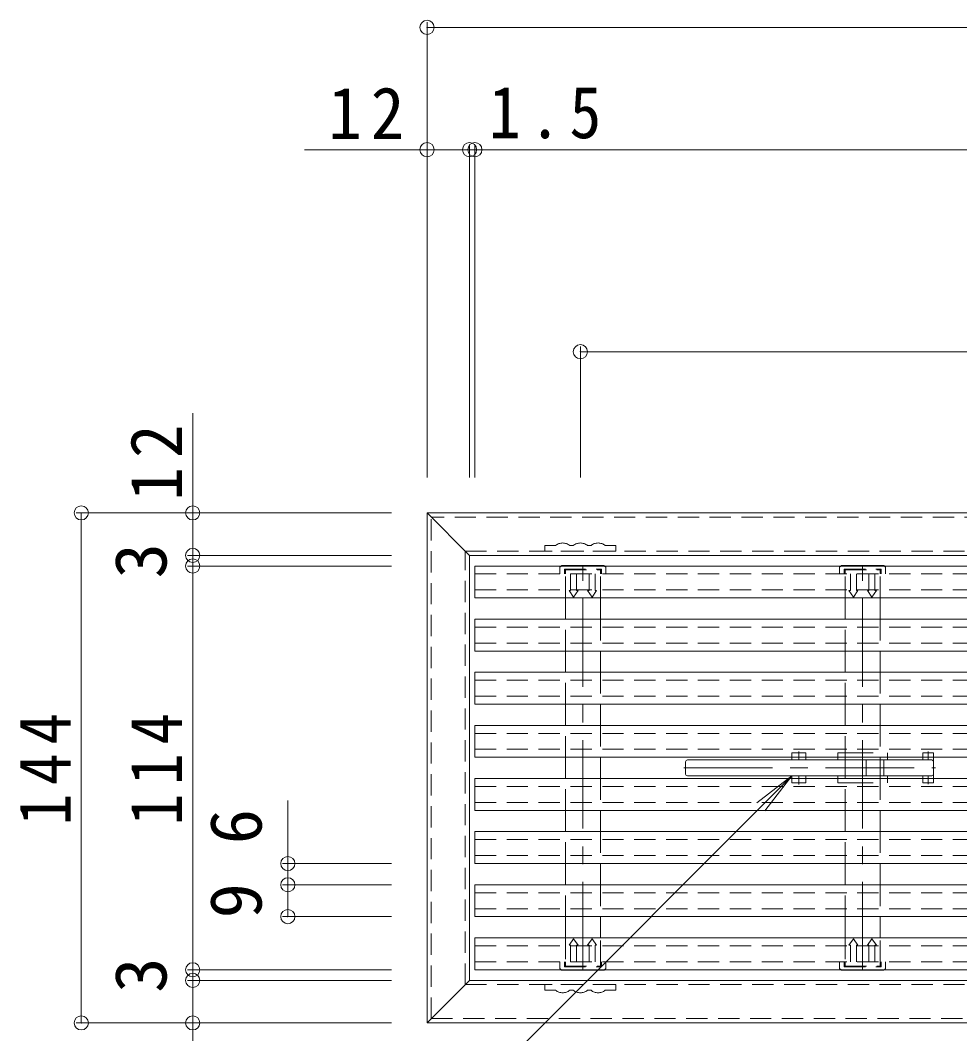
# Model space of a CAD drawing. Units: millimetres at full size, sheet at 1:5; some dimension numbers follow another scale. Extents: x -840 to 950, y -676 to 691.
# Drawn here: x -683.4 to -418.1, y 389 to 675.2 of the extents above; entities that cross this region are included whole.
import ezdxf
from ezdxf.enums import TextEntityAlignment as Align

# ---------------------------------------------------------------- set-up
doc = ezdxf.new("R2010")
doc.units = ezdxf.units.MM
doc.header["$LTSCALE"] = 5
doc.header["$PDMODE"] = 32
doc.header["$PDSIZE"] = 4
for name, pattern in [('CHAIN1', [8, 5, -1, 1, -1]), ('DASHED1', [1.8, 1.2, -0.6]), ('DASHED2', [3, 2, -1])]:
    doc.linetypes.add(name, pattern=pattern)
for name, color, linetype, lineweight in [('E-0', 4, 'DASHED1', 9), ('E-1', 3, 'DASHED1', 9), ('E-2', 2, 'DASHED1', 9), ('E-3', 2, 'DASHED1', 9), ('E-4', 7, 'Continuous', 9), ('E-5', 4, 'Continuous', 9), ('E-8', 3, 'DASHED1', 9), ('E-A', 1, 'Continuous', 9)]:
    doc.layers.add(name, color=color, linetype=linetype, lineweight=lineweight)
doc.styles.add('ＭＳ ゴシック', font='')
doc.styles.get('ＭＳ ゴシック').set_extended_font_data('MS Gothic')

msp = doc.modelspace()

# ---------------------------------------------------------------- linework, layer by layer
at = {"layer": 'E-0', "linetype": 'Continuous'}
for p, q in [((-555, 521.088), (-555, 512.088)), ((612, 521.088), (-555, 521.088)), ((-555, 512.088), (612, 512.088)), ((-555, 497.088), (612, 497.088)), ((-555, 482.088), (612, 482.088)), ((612, 476.088), (-555, 476.088)), ((-555, 476.088), (-555, 467.088)), ((-555, 467.088), (612, 467.088)), ((-555, 461.088), (-555, 452.088)), ((-555, 461.088), (612, 461.088)), ((612, 452.088), (-555, 452.088)), ((-555, 446.088), (-555, 437.088)), ((-555, 446.088), (612, 446.088)), ((612, 437.088), (-555, 437.088)), ((-555, 431.088), (-555, 422.088)), ((-555, 431.088), (612, 431.088)), ((612, 422.088), (-555, 422.088)), ((-555, 416.088), (-555, 407.088)), ((-555, 416.088), (612, 416.088)), ((612, 407.088), (-555, 407.088))]:
    msp.add_line(p, q, dxfattribs=at)
at = {"layer": 'E-0'}
for p, q in [((-555, 518.838), (612, 518.838)), ((-555, 514.338), (612, 514.338)), ((-555, 503.838), (612, 503.838)), ((-555, 499.338), (612, 499.338)), ((-555, 488.838), (612, 488.838)), ((-555, 484.338), (612, 484.338)), ((-555, 473.838), (612, 473.838)), ((-555, 469.338), (612, 469.338)), ((-555, 458.838), (612, 458.838)), ((-555, 454.338), (612, 454.338)), ((-555, 443.838), (612, 443.838)), ((-555, 439.338), (612, 439.338)), ((-555, 428.838), (612, 428.838)), ((-555, 424.338), (612, 424.338)), ((-555, 413.838), (612, 413.838)), ((-555, 409.338), (612, 409.338))]:
    msp.add_line(p, q, dxfattribs=at)
at = {"layer": 'E-0', "linetype": 'Continuous'}
for points in [[(612, 506.088), (-555, 506.088), (-555, 497.088)], [(612, 491.088), (-555, 491.088), (-555, 482.088)]]:
    msp.add_lwpolyline(points, dxfattribs=at)
at = {"layer": 'E-1', "linetype": 'CHAIN1'}
for p, q in [((-524.5, 406.938), (-524.5, 521.238)), ((-445.5, 406.938), (-445.5, 521.238))]:
    msp.add_line(p, q, dxfattribs=at)
at = {"layer": 'E-2'}
for p, q in [((-531, 520.738), (-530.65, 521.088)), ((-518, 520.738), (-518.35, 521.088)), ((-452, 520.738), (-451.65, 521.088)), ((-439, 520.738), (-439.35, 521.088)), ((-531, 520.738), (-531, 518.838)), ((-529.733, 520.238), (-529.733, 518.838)), ((-527.965, 518.838), (-527.965, 514.138)), ((-526.268, 518.838), (-526.268, 514.138)), ((-522.732, 518.838), (-522.732, 514.138)), ((-521.035, 518.838), (-521.035, 514.138)), ((-518, 520.738), (-518, 518.838)), ((-452, 520.738), (-452, 518.838)), ((-450.733, 520.238), (-450.733, 518.838)), ((-448.965, 518.838), (-448.965, 514.138)), ((-447.268, 518.838), (-447.268, 514.138)), ((-443.732, 518.838), (-443.732, 514.138)), ((-442.035, 518.838), (-442.035, 514.138)), ((-439, 520.738), (-439, 518.838)), ((-528.389, 514.138), (-527.965, 514.138)), ((-528.389, 514.138), (-527.116, 512.338)), ((-527.116, 512.338), (-525.844, 514.138)), ((-526.268, 514.138), (-525.844, 514.138)), ((-522.732, 514.138), (-523.157, 514.138)), ((-521.884, 512.338), (-523.157, 514.138)), ((-520.611, 514.138), (-521.884, 512.338)), ((-520.611, 514.138), (-521.035, 514.138)), ((-449.389, 514.138), (-448.965, 514.138)), ((-449.389, 514.138), (-448.116, 512.338)), ((-448.116, 512.338), (-446.844, 514.138)), ((-447.268, 514.138), (-446.844, 514.138)), ((-443.732, 514.138), (-444.157, 514.138)), ((-442.884, 512.338), (-444.157, 514.138)), ((-441.611, 514.138), (-442.884, 512.338)), ((-441.611, 514.138), (-442.035, 514.138)), ((-528.389, 414.038), (-527.116, 415.838)), ((-527.116, 415.838), (-525.844, 414.038)), ((-521.884, 415.838), (-523.157, 414.038)), ((-520.611, 414.038), (-521.884, 415.838)), ((-449.389, 414.038), (-448.116, 415.838)), ((-448.116, 415.838), (-446.844, 414.038)), ((-442.884, 415.838), (-444.157, 414.038)), ((-441.611, 414.038), (-442.884, 415.838)), ((-528.389, 414.038), (-527.965, 414.038)), ((-527.965, 409.338), (-527.965, 414.038)), ((-526.268, 409.338), (-526.268, 414.038)), ((-526.268, 414.038), (-525.844, 414.038)), ((-522.732, 414.038), (-523.157, 414.038)), ((-522.732, 409.338), (-522.732, 414.038)), ((-521.035, 409.338), (-521.035, 414.038)), ((-520.611, 414.038), (-521.035, 414.038)), ((-449.389, 414.038), (-448.965, 414.038)), ((-448.965, 409.338), (-448.965, 414.038)), ((-447.268, 409.338), (-447.268, 414.038)), ((-447.268, 414.038), (-446.844, 414.038)), ((-443.732, 414.038), (-444.157, 414.038)), ((-443.732, 409.338), (-443.732, 414.038)), ((-442.035, 409.338), (-442.035, 414.038)), ((-441.611, 414.038), (-442.035, 414.038)), ((-531, 407.438), (-531, 409.338)), ((-529.733, 407.938), (-529.733, 409.338)), ((-518, 407.438), (-518, 409.338)), ((-452, 407.438), (-452, 409.338)), ((-450.733, 407.938), (-450.733, 409.338)), ((-439, 407.438), (-439, 409.338)), ((-531, 407.438), (-530.65, 407.088)), ((-518, 407.438), (-518.35, 407.088)), ((-452, 407.438), (-451.65, 407.088)), ((-439, 407.438), (-439.35, 407.088))]:
    msp.add_line(p, q, dxfattribs=at)
at = {"layer": 'E-2', "linetype": 'Continuous'}
for p, q in [((-530.5, 521.238), (-530.65, 521.088)), ((-530.5, 521.238), (-518.5, 521.238)), ((-518.5, 521.238), (-518.35, 521.088)), ((-451.5, 521.238), (-451.65, 521.088)), ((-451.5, 521.238), (-439.5, 521.238)), ((-439.5, 521.238), (-439.35, 521.088)), ((-530.5, 406.938), (-530.7, 407.138)), ((-530.5, 406.938), (-518.5, 406.938)), ((-518.35, 407.088), (-518.5, 406.938)), ((-451.5, 406.938), (-451.7, 407.138)), ((-451.5, 406.938), (-439.5, 406.938)), ((-439.35, 407.088), (-439.5, 406.938))]:
    msp.add_line(p, q, dxfattribs=at)
at = {"layer": 'E-2', "color": 3}
for p, q in [((-529.45, 520.038), (-519.55, 520.038)), ((-529.45, 518.838), (-529.45, 520.038)), ((-529.45, 512.088), (-529.45, 518.838)), ((-519.55, 518.838), (-519.55, 520.038)), ((-519.55, 512.088), (-519.55, 518.838)), ((-450.45, 520.038), (-440.55, 520.038)), ((-450.45, 518.838), (-450.45, 520.038)), ((-450.45, 512.088), (-450.45, 518.838)), ((-440.55, 518.838), (-440.55, 520.038)), ((-440.55, 512.088), (-440.55, 518.838)), ((-529.45, 497.088), (-529.45, 506.088)), ((-519.55, 506.088), (-519.55, 497.088)), ((-450.45, 497.088), (-450.45, 506.088)), ((-440.55, 506.088), (-440.55, 497.088)), ((-529.45, 482.088), (-529.45, 491.088)), ((-519.55, 491.088), (-519.55, 482.088)), ((-450.45, 482.088), (-450.45, 491.088)), ((-440.55, 491.088), (-440.55, 482.088)), ((-529.45, 467.088), (-529.45, 476.088)), ((-519.55, 476.088), (-519.55, 467.088)), ((-450.45, 467.088), (-450.45, 476.088)), ((-440.55, 476.088), (-440.55, 467.088)), ((-529.45, 452.088), (-529.45, 461.088)), ((-519.55, 461.088), (-519.55, 452.088)), ((-450.45, 452.088), (-450.45, 461.088)), ((-440.55, 461.088), (-440.55, 452.088)), ((-529.45, 437.088), (-529.45, 446.088)), ((-519.55, 446.088), (-519.55, 437.088)), ((-450.45, 437.088), (-450.45, 446.088)), ((-440.55, 446.088), (-440.55, 437.088)), ((-529.45, 422.088), (-529.45, 431.088)), ((-519.55, 431.088), (-519.55, 422.088)), ((-450.45, 422.088), (-450.45, 431.088)), ((-440.55, 431.088), (-440.55, 422.088)), ((-529.45, 416.088), (-529.45, 409.338)), ((-519.55, 409.338), (-519.55, 416.088)), ((-450.45, 416.088), (-450.45, 409.338)), ((-440.55, 409.338), (-440.55, 416.088)), ((-519.55, 409.338), (-519.55, 408.138)), ((-440.55, 409.338), (-440.55, 408.138))]:
    msp.add_line(p, q, dxfattribs=at)
at = {"layer": 'E-2', "color": 3, "linetype": 'Continuous'}
for p, q in [((-529.45, 506.088), (-529.45, 512.088)), ((-519.55, 506.088), (-519.55, 512.088)), ((-450.45, 506.088), (-450.45, 512.088)), ((-440.55, 506.088), (-440.55, 512.088)), ((-529.45, 491.088), (-529.45, 497.088)), ((-519.55, 491.088), (-519.55, 497.088)), ((-450.45, 491.088), (-450.45, 497.088)), ((-440.55, 491.088), (-440.55, 497.088)), ((-529.45, 476.088), (-529.45, 482.088)), ((-519.55, 476.088), (-519.55, 482.088)), ((-450.45, 476.088), (-450.45, 482.088)), ((-440.55, 476.088), (-440.55, 482.088)), ((-529.45, 461.088), (-529.45, 467.088)), ((-519.55, 461.088), (-519.55, 467.088)), ((-450.45, 461.088), (-450.45, 467.088)), ((-440.55, 461.088), (-440.55, 467.088)), ((-529.45, 446.088), (-529.45, 452.088)), ((-519.55, 446.088), (-519.55, 452.088)), ((-450.45, 446.088), (-450.45, 452.088)), ((-440.55, 446.088), (-440.55, 452.088)), ((-529.45, 431.088), (-529.45, 437.088)), ((-519.55, 431.088), (-519.55, 437.088)), ((-450.45, 431.088), (-450.45, 437.088)), ((-440.55, 431.088), (-440.55, 437.088)), ((-529.45, 416.088), (-529.45, 422.088)), ((-519.55, 416.088), (-519.55, 422.088)), ((-450.45, 416.088), (-450.45, 422.088)), ((-440.55, 416.088), (-440.55, 422.088))]:
    msp.add_line(p, q, dxfattribs=at)
at = {"layer": 'E-2'}
for points in [[(-529.733, 520.238), (-519.267, 520.238), (-519.267, 518.838)], [(-450.733, 520.238), (-440.267, 520.238), (-440.267, 518.838)], [(-529.733, 407.938), (-519.267, 407.938), (-519.267, 409.338)], [(-450.733, 407.938), (-440.267, 407.938), (-440.267, 409.338)]]:
    msp.add_lwpolyline(points, dxfattribs=at)
at = {"layer": 'E-2', "color": 3}
for points in [[(-529.45, 409.338), (-529.45, 408.138), (-519.55, 408.138)], [(-450.45, 409.338), (-450.45, 408.138), (-440.55, 408.138)]]:
    msp.add_lwpolyline(points, dxfattribs=at)
at = {"layer": 'E-3', "linetype": 'CHAIN1'}
for p, q in [((-445.5, 469.872), (-445.5, 458.218)), ((-463.5, 466.338), (-463.5, 468.695)), ((-427, 468.723), (-427, 466.338)), ((-495.984, 464.088), (-424.944, 464.088)), ((-463.5, 459.356), (-463.5, 461.838)), ((-427, 459.453), (-427, 461.838))]:
    msp.add_line(p, q, dxfattribs=at)
at = {"layer": 'E-3', "linetype": 'DASHED2'}
for p, q in [((-465.5, 468.338), (-461.5, 468.338)), ((-465.5, 467.088), (-465.5, 468.338)), ((-461.5, 467.088), (-461.5, 468.338)), ((-452.5, 468.338), (-438.5, 468.338)), ((-452.5, 468.338), (-452.5, 467.088)), ((-438.5, 468.338), (-438.5, 467.088)), ((-428.5, 468.338), (-425.5, 468.338)), ((-428.5, 468.338), (-428.5, 467.088)), ((-425.5, 468.338), (-425.5, 467.088)), ((-465.5, 459.838), (-465.5, 461.088)), ((-461.5, 459.838), (-461.5, 461.088)), ((-452.5, 461.088), (-452.5, 459.838)), ((-438.5, 461.088), (-438.5, 459.838)), ((-428.5, 461.088), (-428.5, 459.838)), ((-425.5, 461.088), (-425.5, 459.838)), ((-465.5, 459.838), (-461.5, 459.838)), ((-452.5, 459.838), (-438.5, 459.838)), ((-428.5, 459.838), (-425.5, 459.838))]:
    msp.add_line(p, q, dxfattribs=at)
at = {"layer": 'E-3', "linetype": 'Continuous'}
for p, q in [((-465.5, 466.338), (-465.5, 467.088)), ((-461.5, 466.338), (-461.5, 467.088)), ((-452.5, 467.088), (-452.5, 466.338)), ((-438.5, 467.088), (-438.5, 466.338)), ((-428.5, 467.088), (-428.5, 466.338)), ((-425.5, 467.088), (-425.5, 461.088)), ((-495.5, 465.838), (-495.5, 462.338)), ((-426, 466.338), (-495, 466.338)), ((-444.5, 461.838), (-444.5, 466.338)), ((-439.5, 461.838), (-439.5, 466.338)), ((-426, 461.838), (-495, 461.838)), ((-465.5, 461.088), (-465.5, 461.838)), ((-461.5, 461.088), (-461.5, 461.838)), ((-452.5, 461.838), (-452.5, 461.088)), ((-438.5, 461.838), (-438.5, 461.088)), ((-428.5, 461.838), (-428.5, 461.088))]:
    msp.add_line(p, q, dxfattribs=at)
for centre, start, end in [((-495, 465.838), 90, 180), ((-426, 465.838), 0, 90), ((-495, 462.338), 180, 270), ((-426, 462.338), 270, 0)]:
    msp.add_arc(centre, 0.5, start, end, dxfattribs=at)
at = {"layer": 'E-4'}
for p, q in [((-568.5, 674.669), (-568.5, 546.088)), ((-568.5, 673.169), (625.5, 673.169)), ((-568.5, 638.634), (-603.085, 638.634)), ((-568.5, 638.634), (-556.5, 638.634)), ((-556.5, 640.134), (-556.5, 546.088)), ((-556.5, 638.634), (-555, 638.634)), ((-555, 640.134), (-555, 546.088)), ((-555, 638.634), (612, 638.634)), ((-525.2, 583.083), (-525.2, 546.088)), ((-525.2, 581.583), (28.5, 581.583)), ((-634.676, 564.248), (-634.676, 536.088)), ((-667.627, 536.088), (-578.5, 536.088)), ((-666.127, 536.088), (-666.127, 392.088)), ((-634.676, 536.088), (-634.676, 524.088)), ((-636.176, 524.088), (-578.5, 524.088)), ((-634.676, 524.088), (-634.676, 521.088)), ((-636.176, 521.088), (-578.5, 521.088)), ((-634.676, 521.088), (-634.676, 407.088)), ((-607.816, 437.088), (-607.816, 454.855)), ((-609.316, 437.088), (-578.5, 437.088)), ((-607.816, 431.088), (-607.816, 437.088)), ((-609.316, 431.088), (-578.5, 431.088)), ((-607.816, 422.088), (-607.816, 431.088)), ((-609.316, 422.088), (-578.5, 422.088)), ((-636.176, 407.088), (-578.5, 407.088)), ((-634.676, 407.088), (-634.676, 404.088)), ((-636.176, 404.088), (-578.5, 404.088)), ((-634.676, 404.088), (-634.676, 392.088)), ((-667.627, 392.088), (-578.5, 392.088)), ((-634.676, 392.088), (-634.676, 363.928))]:
    msp.add_line(p, q, dxfattribs=at)
for p in [(-568.5, 673.169), (-568.5, 638.634), (-556.5, 638.634), (-555, 638.634), (-525.2, 581.583), (-666.127, 536.088), (-634.676, 536.088), (-634.676, 524.088), (-634.676, 521.088), (-607.816, 437.088), (-607.816, 431.088), (-607.816, 422.088), (-634.676, 407.088), (-634.676, 404.088), (-666.127, 392.088), (-634.676, 392.088)]:
    msp.add_point(p, dxfattribs=at)
at = {"layer": 'E-5', "color": 7}
for q in [(-573.15, 354.188), (-475.417, 454.228), (-473.109, 451.921)]:
    msp.add_line((-465.5, 461.838), q, dxfattribs=at)
at = {"layer": 'E-8', "linetype": 'Continuous'}
for p, q in [((-568.5, 536.088), (625.5, 536.088)), ((-568.5, 392.088), (-568.5, 536.088)), ((-556.5, 524.088), (613.5, 524.088)), ((-556.5, 404.088), (-568.5, 392.088)), ((613.5, 404.088), (-556.5, 404.088)), ((-568.5, 392.088), (625.5, 392.088))]:
    msp.add_line(p, q, dxfattribs=at)
at = {"layer": 'E-8'}
for p, q in [((624.3, 534.888), (-567.3, 534.888)), ((-567.3, 393.288), (-567.3, 534.888)), ((-557.7, 525.288), (614.7, 525.288)), ((-557.7, 402.888), (-557.7, 525.288)), ((-557.7, 402.888), (614.7, 402.888)), ((-567.3, 393.288), (624.3, 393.288))]:
    msp.add_line(p, q, dxfattribs=at)
at = {"layer": 'E-8', "linetype": 'Continuous'}
msp.add_lwpolyline([(-556.5, 404.088), (-556.5, 524.088), (-568.5, 536.088)], dxfattribs=at)
at = {"layer": 'E-A', "linetype": 'DASHED1'}
for p, q in [((-535.2, 526.888), (-535.2, 525.288)), ((-532.2, 526.888), (-535.2, 526.888)), ((-527.2, 526.888), (-528.2, 526.888)), ((-522.2, 526.888), (-523.2, 526.888)), ((-515.2, 526.888), (-518.2, 526.888)), ((-515.2, 526.888), (-515.2, 525.288)), ((-515.2, 525.288), (-535.2, 525.288)), ((-515.2, 402.888), (-535.2, 402.888)), ((-535.2, 401.288), (-535.2, 402.888)), ((-532.2, 401.288), (-535.2, 401.288)), ((-527.2, 401.288), (-528.2, 401.288)), ((-522.2, 401.288), (-523.2, 401.288)), ((-515.2, 401.288), (-518.2, 401.288)), ((-515.2, 401.288), (-515.2, 402.888))]:
    msp.add_line(p, q, dxfattribs=at)
for centre, start, end in [((-530.2, 524.381), 51.41991, 128.58009), ((-525.2, 524.381), 51.41991, 128.58009), ((-520.2, 524.381), 51.41991, 128.58009), ((-530.2, 403.795), 231.41991, 308.58009), ((-525.2, 403.795), 231.41991, 308.58009), ((-520.2, 403.795), 231.41991, 308.58009)]:
    msp.add_arc(centre, 3.207, start, end, dxfattribs=at)

# ---------------------------------------------------------------- texts
at = {"layer": 'E-4', "color": 2, "style": 'ＭＳ ゴシック'}
for s, p in [('3', (-637.676, 517.588)), ('6', (-610.816, 442.515)), ('9', (-610.816, 421.588)), ('3', (-637.676, 400.588))]:
    msp.add_text(s, height=14.66, rotation=90, dxfattribs=at).set_placement(p, align=Align.BOTTOM_LEFT)
at = {"layer": 'E-4', "color": 2, "char_height": 14.66, "attachment_point": 7, "style": 'ＭＳ ゴシック'}
for s, insert in [('\\T1.27;\\W0.95;12', (-596.417, 641.634)), ('\\T1.27;\\W0.9;1.5', (-551.071, 641.634))]:
    msp.add_mtext(s, dxfattribs=dict(at, insert=insert))
at = {"layer": 'E-4', "color": 2, "char_height": 14.66, "attachment_point": 7, "rotation": 90, "style": 'ＭＳ ゴシック'}
for s, insert in [('\\T1.27;\\W0.95;12', (-637.676, 539.543)), ('\\T1.27;\\W0.9;144', (-669.127, 447.838)), ('\\T1.27;\\W0.9;114', (-637.676, 447.838))]:
    msp.add_mtext(s, dxfattribs=dict(at, insert=insert))

doc.saveas('drawing.dxf')
